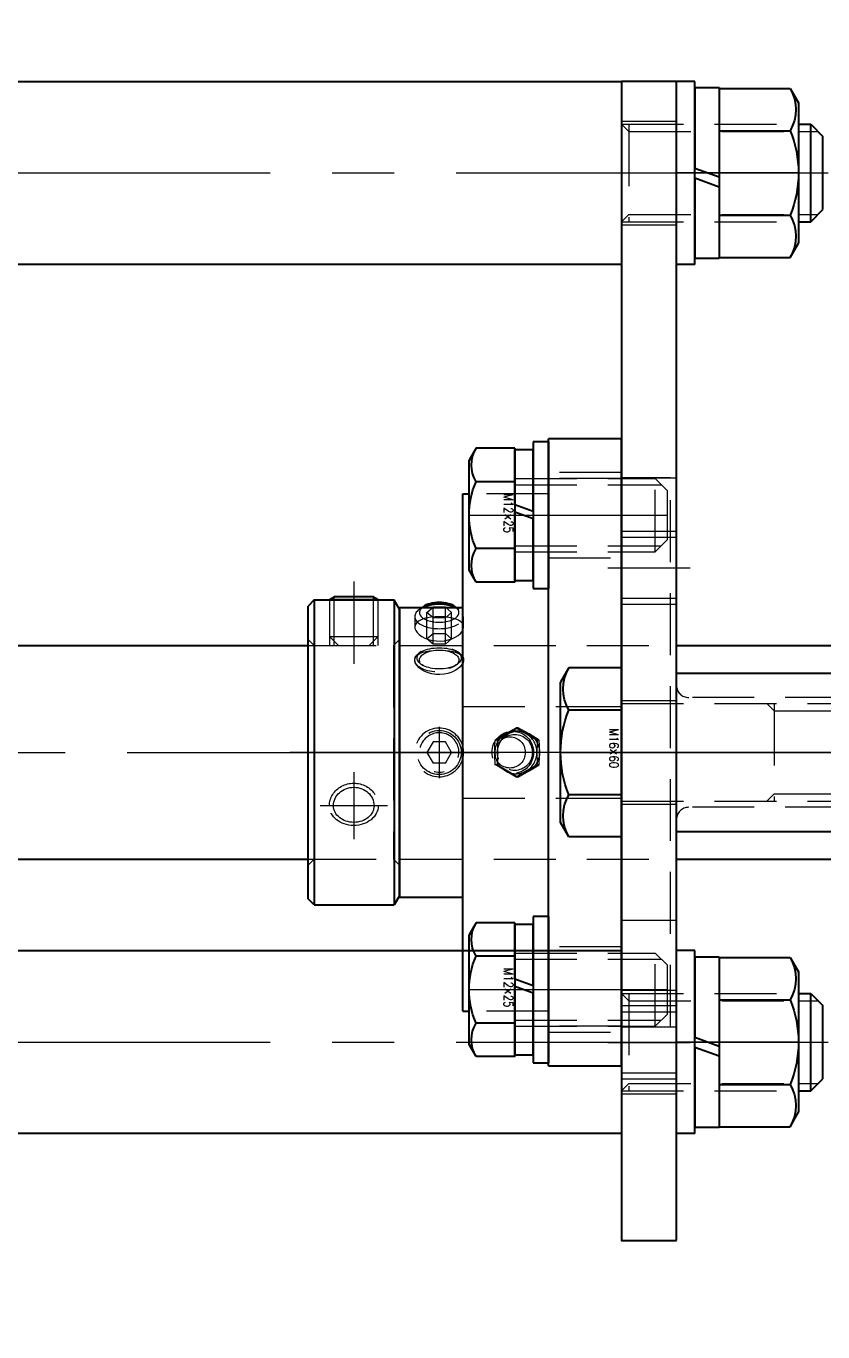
# Model space of a CAD drawing. Header units: millimetres. Extents: x 0 to 49006, y -7876 to 6995.
# Drawn here: x 32079.1 to 32209.7, y 2522.5 to 2736.5 of the extents above; entities that cross this region are included whole.
import ezdxf
from ezdxf import colors
from ezdxf.entities.mleader import LeaderData, LeaderLine
from ezdxf.enums import TextEntityAlignment as Align
from ezdxf.math import Vec2, Vec3

# ---------------------------------------------------------------- set-up
doc = ezdxf.new("R2010")
doc.units = ezdxf.units.MM
doc.header["$LTSCALE"] = 3.2
doc.header["$PDMODE"] = 99
doc.header["$PDSIZE"] = 1
doc.linetypes.add('CENTER2', pattern=[28.575, 19.05, -3.175, 3.175, -3.175])
doc.linetypes.add('HIDDEN2', pattern=[4.7625, 3.175, -1.5875])
for name, color, linetype, lineweight in [('01_外形線', 7, 'Continuous', 25), ('02_細線', 5, 'Continuous', 13), ('03_かくれ線', 6, 'HIDDEN2', 13), ('04_中心線', 1, 'CENTER2', 9), ('05_CENTER', 4, 'CENTER2', 13), ('08_DIM', 3, 'Continuous', 13)]:
    doc.layers.add(name, color=color, linetype=linetype, lineweight=lineweight)
doc.styles.add('KSS_TXT', font='txt.shx', dxfattribs={"bigfont": 'extfont2.shx'})
doc.styles.get("Standard").update_dxf_attribs({"font": 'txt.shx', "bigfont": 'extfont2.shx'})
doc.styles.add('寸法用', font='simplex.shx', dxfattribs={"width": 0.8, "bigfont": '@extfont2.shx'})
doc.dimstyles.new('KSS_DIM', dxfattribs={"dimscale": 12, "dimtxt": 3, "dimasz": 2.5, "dimexe": 1.25, "dimexo": 0.625, "dimtad": 1, "dimdsep": 46, "dimtxsty": 'KSS_TXT', "dimblk": 'OPEN30', "dimcen": 0, "dimazin": 2, "dimtfac": 0.75, "dimtmove": 0, "dimatfit": 3, "dimldrblk": 'OPEN30', "dimfxl": 1.25, "dimtolj": 1, "dimarcsym": 0})

# ---------------------------------------------------------------- blocks, each defined once
blk = doc.blocks.new('_Open30')
at = {"color": 0, "linetype": 'ByBlock', "lineweight": -2}
for p, q in [((-1, 0.2679), (0, 0)), ((0, 0), (-1, -0.2679)), ((0, 0), (-1, 0))]:
    blk.add_line(p, q, dxfattribs=at)
blk = doc.blocks.new('*D1969')
at = {"layer": '08_DIM', "color": 0, "lineweight": -2, "transparency": 16777216}
for p, q in [((31997.22, 2947.45), (32527.08, 2947.45)), ((32512.08, 2647.45), (32512.08, 2917.45)), ((32279.87, 2617.45), (32527.08, 2617.45))]:
    blk.add_line(p, q, dxfattribs=at)
at = {"layer": 'Defpoints', "color": 0, "transparency": 16777216}
for p in [(31989.72, 2947.45), (32512.08, 2947.45), (32272.37, 2617.45)]:
    blk.add_point(p, dxfattribs=at)
at = {"layer": '08_DIM', "color": 0, "lineweight": -2, "transparency": 16777216, "xscale": 30, "yscale": 30, "zscale": 30}
for p, rotation in [((32512.08, 2947.45), 90), ((32512.08, 2617.45), 270)]:
    blk.add_blockref('_Open30', p, dxfattribs=dict(at, rotation=rotation))
at = {"layer": '08_DIM', "color": 0, "transparency": 16777216, "insert": (32486.58, 2782.45), "char_height": 36, "attachment_point": 5, "rotation": 90, "style": 'KSS_TXT'}
blk.add_mtext('\\A1;330', dxfattribs=at)
blk = doc.blocks.new('*D1971')
at = {"layer": '08_DIM', "color": 0, "lineweight": -2, "transparency": 16777216}
for p, q in [((31739.72, 2589.8), (31739.72, 2333.95)), ((32209.72, 2367.53), (32209.72, 2333.95)), ((31769.72, 2348.95), (32179.72, 2348.95))]:
    blk.add_line(p, q, dxfattribs=at)
at = {"layer": 'Defpoints', "color": 0, "transparency": 16777216}
for p in [(31739.72, 2597.3), (32209.72, 2375.03), (32209.72, 2348.95)]:
    blk.add_point(p, dxfattribs=at)
at = {"layer": '08_DIM', "color": 0, "lineweight": -2, "transparency": 16777216, "xscale": 30, "yscale": 30, "zscale": 30, "rotation": 180}
blk.add_blockref('_Open30', (31739.72, 2348.95), dxfattribs=at)
at = {"layer": '08_DIM', "color": 0, "lineweight": -2, "transparency": 16777216, "xscale": 30, "yscale": 30, "zscale": 30}
blk.add_blockref('_Open30', (32209.72, 2348.95), dxfattribs=at)
at = {"layer": '08_DIM', "color": 0, "transparency": 16777216, "insert": (31974.72, 2374.45), "char_height": 36, "attachment_point": 5, "style": 'KSS_TXT'}
blk.add_mtext('\\A1;470', dxfattribs=at)
blk = doc.blocks.new('*D1977')
at = {"layer": '08_DIM', "color": 0, "lineweight": -2, "transparency": 16777216}
for p, q in [((32144.92, 3810.45), (32637.32, 3810.45)), ((32622.32, 2552.45), (32622.32, 3780.45)), ((32217.22, 2522.45), (32637.32, 2522.45))]:
    blk.add_line(p, q, dxfattribs=at)
at = {"layer": 'Defpoints', "color": 0, "transparency": 16777216}
for p in [(32137.42, 3810.45), (32622.32, 3810.45), (32209.72, 2522.45)]:
    blk.add_point(p, dxfattribs=at)
at = {"layer": '08_DIM', "color": 0, "lineweight": -2, "transparency": 16777216, "xscale": 30, "yscale": 30, "zscale": 30}
for p, rotation in [((32622.32, 3810.45), 90), ((32622.32, 2522.45), 270)]:
    blk.add_blockref('_Open30', p, dxfattribs=dict(at, rotation=rotation))
at = {"layer": '08_DIM', "color": 0, "transparency": 16777216, "insert": (32596.82, 3166.45), "char_height": 36, "attachment_point": 5, "rotation": 90, "style": 'KSS_TXT'}
blk.add_mtext('\\A1;1288', dxfattribs=at)
blk = doc.blocks.new('*D1978')
at = {"layer": '08_DIM', "color": 0, "lineweight": -2, "transparency": 16777216}
for p, q in [((32267.22, 2622.95), (32267.22, 2333.95)), ((32209.72, 2362.91), (32209.72, 2333.95)), ((32179.72, 2348.95), (32149.72, 2348.95)), ((32209.72, 2348.95), (32267.22, 2348.95)), ((32297.22, 2348.95), (32444.22, 2348.95))]:
    blk.add_line(p, q, dxfattribs=at)
at = {"layer": 'Defpoints', "color": 0, "transparency": 16777216}
for p in [(32267.22, 2630.45), (32209.72, 2370.41), (32267.22, 2348.95)]:
    blk.add_point(p, dxfattribs=at)
at = {"layer": '08_DIM', "color": 0, "lineweight": -2, "transparency": 16777216, "xscale": 30, "yscale": 30, "zscale": 30}
blk.add_blockref('_Open30', (32209.72, 2348.95), dxfattribs=at)
at = {"layer": '08_DIM', "color": 0, "lineweight": -2, "transparency": 16777216, "xscale": 30, "yscale": 30, "zscale": 30, "rotation": 180}
blk.add_blockref('_Open30', (32267.22, 2348.95), dxfattribs=at)
at = {"layer": '08_DIM', "color": 0, "transparency": 16777216, "insert": (32385.72, 2374.45), "char_height": 36, "attachment_point": 5, "style": 'KSS_TXT'}
blk.add_mtext('\\A1;(60)', dxfattribs=at)
blk = doc.blocks.new('*D1966')
at = {"layer": '08_DIM', "color": 0, "lineweight": -2, "transparency": 16777216}
for p, q in [((32100.36, 4981.45), (32755.46, 4981.45)), ((32740.46, 502.45), (32740.46, 4951.45)), ((32747.96, 472.45), (32725.46, 472.45))]:
    blk.add_line(p, q, dxfattribs=at)
at = {"layer": 'Defpoints', "color": 0, "transparency": 16777216}
for p in [(32092.86, 4981.45), (32740.46, 4981.45), (32755.46, 472.45)]:
    blk.add_point(p, dxfattribs=at)
at = {"layer": '08_DIM', "color": 0, "lineweight": -2, "transparency": 16777216, "xscale": 30, "yscale": 30, "zscale": 30}
for p, rotation in [((32740.46, 4981.45), 90), ((32740.46, 472.45), 270)]:
    blk.add_blockref('_Open30', p, dxfattribs=dict(at, rotation=rotation))
at = {"layer": '08_DIM', "color": 0, "transparency": 16777216, "insert": (32714.96, 2726.95), "char_height": 36, "attachment_point": 5, "rotation": 90, "style": 'KSS_TXT'}
blk.add_mtext('\\A1;4509', dxfattribs=at)
blk = doc.blocks.new('*D2017')
at = {"layer": '08_DIM', "color": 0, "lineweight": -2, "transparency": 16777216}
for p, q in [((31957.22, 5066.45), (32874.79, 5066.45)), ((32859.79, 502.45), (32859.79, 5036.45)), ((32867.29, 472.45), (32844.79, 472.45))]:
    blk.add_line(p, q, dxfattribs=at)
at = {"layer": 'Defpoints', "color": 0, "transparency": 16777216}
for p in [(31949.72, 5066.45), (32859.79, 5066.45), (32874.79, 472.45)]:
    blk.add_point(p, dxfattribs=at)
at = {"layer": '08_DIM', "color": 0, "lineweight": -2, "transparency": 16777216, "xscale": 30, "yscale": 30, "zscale": 30}
for p, rotation in [((32859.79, 5066.45), 90), ((32859.79, 472.45), 270)]:
    blk.add_blockref('_Open30', p, dxfattribs=dict(at, rotation=rotation))
at = {"layer": '08_DIM', "color": 0, "transparency": 16777216, "insert": (32834.29, 2769.45), "char_height": 36, "attachment_point": 5, "rotation": 90, "style": 'KSS_TXT'}
blk.add_mtext('\\A1;4594', dxfattribs=at)
blk = doc.blocks.new('AM_BALLOON1')
at = {"transparency": 16777216}
blk.add_circle((0, 0), 5, dxfattribs=at)
blk.add_attdef('B_NUMBER', text='', height=3, dxfattribs=at).set_placement((0, 0), align=Align.MIDDLE_CENTER)
blk = doc.blocks.new('_OPEN')
at = {"color": 0, "linetype": 'ByBlock'}
for p, q in [((-1, 0.167), (0, 0)), ((0, 0), (-1, -0.167)), ((0, 0), (-1, 0))]:
    blk.add_line(p, q, dxfattribs=at)

msp = doc.modelspace()

# ---------------------------------------------------------------- linework, layer by layer
for p, q in [((32063.122, 2634.953), (32125.322, 2634.953)), ((32185.722, 2634.953), (32214.722, 2634.953)), ((32063.122, 2599.953), (32125.322, 2599.953)), ((32185.722, 2599.953), (32214.722, 2599.953))]:
    msp.add_line(p, q)
for points in [[(32026.722, 2727.453), (32176.722, 2727.453), (32176.722, 2697.453), (32026.722, 2697.453)], [(32185.722, 2537.453), (32185.722, 2727.453), (32176.722, 2727.453), (32176.722, 2537.453)], [(32215.722, 2604.453), (32185.722, 2604.453), (32185.722, 2630.453), (32215.722, 2630.453)]]:
    msp.add_lwpolyline(points, close=True)
for points in [[(32205.722, 2720.453), (32207.722, 2720.453)], [(32207.722, 2720.453), (32209.722, 2718.453)], [(32207.722, 2704.453), (32207.722, 2720.453)], [(32209.722, 2706.453), (32209.722, 2718.453)], [(32207.722, 2704.453), (32209.722, 2706.453)], [(32205.722, 2704.453), (32207.722, 2704.453)]]:
    msp.add_lwpolyline(points)
at = {"transparency": 33554534}
msp.add_lwpolyline([(32026.722, 2584.953), (32176.722, 2584.953), (32176.722, 2554.953), (32026.722, 2554.953)], close=True, dxfattribs=at)
for points in [[(32205.722, 2577.953), (32207.722, 2577.953)], [(32207.722, 2577.953), (32209.722, 2575.953)], [(32207.722, 2561.953), (32207.722, 2577.953)], [(32209.722, 2563.953), (32209.722, 2575.953)], [(32207.722, 2561.953), (32209.722, 2563.953)], [(32205.722, 2561.953), (32207.722, 2561.953)]]:
    msp.add_lwpolyline(points, dxfattribs=at)
at = {"layer": '01_外形線'}
for points in [[(32185.722, 2697.453), (32185.722, 2727.453)], [(32188.722, 2727.453), (32185.722, 2727.453)], [(32188.722, 2697.453), (32188.722, 2727.453)], [(32188.722, 2726.453), (32188.722, 2713.253)], [(32188.722, 2726.453), (32192.722, 2726.453)], [(32192.722, 2726.453), (32192.722, 2711.797)], [(32192.722, 2726.309), (32192.722, 2698.596)], [(32192.722, 2726.309), (32204.362, 2726.309)], [(32204.362, 2726.309), (32205.722, 2723.953)], [(32205.722, 2723.953), (32205.722, 2700.953)], [(32192.722, 2719.381), (32204.362, 2719.381)], [(32188.722, 2713.253), (32192.722, 2711.797)], [(32188.722, 2711.653), (32188.722, 2698.453)], [(32188.722, 2711.653), (32192.722, 2710.197)], [(32192.722, 2710.197), (32192.722, 2698.453)], [(32192.722, 2705.524), (32204.362, 2705.524)], [(32204.362, 2698.596), (32205.722, 2700.953)], [(32188.722, 2697.453), (32185.722, 2697.453)], [(32192.722, 2698.453), (32188.722, 2698.453)], [(32192.722, 2698.596), (32204.362, 2698.596)], [(32164.722, 2668.343), (32162.222, 2668.343)], [(32162.222, 2668.343), (32162.222, 2644.343)], [(32164.722, 2617.453), (32164.722, 2668.843)], [(32176.722, 2668.843), (32164.722, 2668.843)], [(32164.722, 2668.343), (32164.722, 2644.343)], [(32176.722, 2566.062), (32176.722, 2668.843)], [(32152.859, 2667.313), (32151.722, 2665.343)], [(32151.722, 2647.343), (32151.722, 2665.343)], [(32159.222, 2667.313), (32152.859, 2667.313)], [(32159.222, 2667.313), (32159.222, 2645.374)], [(32159.222, 2658.035), (32159.222, 2667.093)], [(32159.222, 2667.093), (32162.222, 2667.093)], [(32162.222, 2656.943), (32162.222, 2667.093)], [(32159.222, 2661.828), (32152.859, 2661.828)], [(32150.722, 2575.053), (32150.722, 2659.853)], [(32150.722, 2659.853), (32151.722, 2659.853)], [(32162.222, 2656.943), (32159.222, 2658.035)], [(32159.222, 2645.593), (32159.222, 2656.835)], [(32162.222, 2655.743), (32159.222, 2656.835)], [(32162.222, 2645.593), (32162.222, 2655.743)], [(32159.222, 2650.859), (32152.859, 2650.859)], [(32152.859, 2645.374), (32151.722, 2647.343)], [(32159.222, 2645.374), (32152.859, 2645.374)], [(32162.222, 2645.593), (32159.222, 2645.593)], [(32162.222, 2644.343), (32164.722, 2644.343)], [(32126.322, 2642.453), (32125.322, 2641.453)], [(32126.322, 2642.453), (32139.456, 2642.453)], [(32126.322, 2642.453), (32126.322, 2592.453)], [(32128.822, 2642.51), (32129.589, 2642.953)], [(32128.822, 2642.51), (32136.822, 2642.51)], [(32128.822, 2642.453), (32128.822, 2642.51)], [(32136.055, 2642.953), (32129.589, 2642.953)], [(32136.055, 2642.953), (32136.822, 2642.51)], [(32136.822, 2642.453), (32136.822, 2642.51)], [(32140.322, 2640.953), (32139.456, 2642.453)], [(32139.456, 2642.453), (32139.456, 2592.453)], [(32125.322, 2593.453), (32125.322, 2641.453)], [(32140.322, 2593.728), (32140.322, 2641.178)], [(32150.722, 2641.178), (32140.322, 2641.178)], [(32140.322, 2640.953), (32140.322, 2593.953)], [(32143.959, 2641.178), (32143.556, 2640.893)], [(32144.183, 2641.335), (32143.959, 2641.178)], [(32149.685, 2641.178), (32149.462, 2641.335)], [(32150.088, 2640.893), (32149.685, 2641.178)], [(32168.083, 2631.309), (32166.722, 2628.953)], [(32176.722, 2631.309), (32168.083, 2631.309)], [(32176.722, 2631.309), (32176.722, 2603.596)], [(32166.722, 2605.953), (32166.722, 2628.953)], [(32176.722, 2624.381), (32168.083, 2624.381)], [(32164.722, 2566.062), (32164.722, 2617.453)], [(32176.722, 2610.524), (32168.083, 2610.524)], [(32168.083, 2603.596), (32166.722, 2605.953)], [(32176.722, 2603.596), (32168.083, 2603.596)], [(32126.322, 2592.453), (32125.322, 2593.453)], [(32126.322, 2592.453), (32139.456, 2592.453)], [(32140.322, 2593.953), (32139.456, 2592.453)], [(32140.322, 2593.728), (32150.722, 2593.728)], [(32164.722, 2590.562), (32162.222, 2590.562)], [(32162.222, 2590.562), (32162.222, 2566.562)], [(32164.722, 2590.562), (32164.722, 2566.562)], [(32152.859, 2589.531), (32151.722, 2587.562)], [(32159.222, 2589.531), (32152.859, 2589.531)], [(32159.222, 2589.531), (32159.222, 2567.592)], [(32159.222, 2580.254), (32159.222, 2589.312)], [(32159.222, 2589.312), (32162.222, 2589.312)], [(32162.222, 2579.162), (32162.222, 2589.312)], [(32151.722, 2569.562), (32151.722, 2587.562)], [(32159.222, 2584.046), (32152.859, 2584.046)], [(32162.222, 2579.162), (32159.222, 2580.254)], [(32159.222, 2567.812), (32159.222, 2579.054)], [(32162.222, 2577.962), (32159.222, 2579.054)], [(32162.222, 2567.812), (32162.222, 2577.962)], [(32150.722, 2575.053), (32151.722, 2575.053)], [(32159.222, 2573.077), (32152.859, 2573.077)], [(32152.859, 2567.592), (32151.722, 2569.562)], [(32159.222, 2567.592), (32152.859, 2567.592)], [(32162.222, 2567.812), (32159.222, 2567.812)], [(32162.222, 2566.562), (32164.722, 2566.562)], [(32164.722, 2566.062), (32176.722, 2566.062)]]:
    msp.add_lwpolyline(points, dxfattribs=at)
for points in [[(32204.362, 2726.309, -0.2679491), (32204.362, 2719.381)], [(32204.362, 2719.381, -0.1963667), (32204.362, 2705.524)], [(32204.362, 2705.524, -0.2679491), (32204.362, 2698.596)], [(32152.859, 2661.828, -0.2679491), (32152.859, 2667.313)], [(32152.859, 2650.859, -0.2073316), (32152.859, 2661.828)], [(32152.859, 2645.374, -0.2679491), (32152.859, 2650.859)], [(32168.083, 2624.381, -0.2679491), (32168.083, 2631.309)], [(32168.083, 2610.524, -0.1963667), (32168.083, 2624.381)], [(32168.083, 2603.596, -0.2679491), (32168.083, 2610.524)], [(32152.859, 2584.046, -0.2679491), (32152.859, 2589.531)], [(32152.859, 2573.077, -0.2073316), (32152.859, 2584.046)], [(32152.859, 2567.592, -0.2679491), (32152.859, 2573.077)]]:
    msp.add_lwpolyline(points, format="xyb", dxfattribs=at)
at = {"layer": '01_外形線', "transparency": 33554534}
for points in [[(32185.722, 2554.953), (32185.722, 2584.953)], [(32188.722, 2584.953), (32185.722, 2584.953)], [(32188.722, 2554.953), (32188.722, 2584.953)], [(32188.722, 2583.953), (32188.722, 2570.753)], [(32188.722, 2583.953), (32192.722, 2583.953)], [(32192.722, 2583.953), (32192.722, 2569.297)], [(32192.722, 2583.809), (32192.722, 2556.096)], [(32192.722, 2583.809), (32204.362, 2583.809)], [(32204.362, 2583.809), (32205.722, 2581.453)], [(32205.722, 2581.453), (32205.722, 2558.453)], [(32192.722, 2576.881), (32204.362, 2576.881)], [(32188.722, 2570.753), (32192.722, 2569.297)], [(32188.722, 2569.153), (32188.722, 2555.953)], [(32188.722, 2569.153), (32192.722, 2567.697)], [(32192.722, 2567.697), (32192.722, 2555.953)], [(32192.722, 2563.024), (32204.362, 2563.024)], [(32204.362, 2556.096), (32205.722, 2558.453)], [(32192.722, 2556.096), (32204.362, 2556.096)], [(32188.722, 2554.953), (32185.722, 2554.953)], [(32192.722, 2555.953), (32188.722, 2555.953)]]:
    msp.add_lwpolyline(points, dxfattribs=at)
for points in [[(32204.362, 2583.809, -0.2679491), (32204.362, 2576.881)], [(32204.362, 2576.881, -0.1963667), (32204.362, 2563.024)], [(32204.362, 2563.024, -0.2679491), (32204.362, 2556.096)]]:
    msp.add_lwpolyline(points, format="xyb", dxfattribs=at)
at = {"layer": '01_外形線'}
for centre, major_axis, start_param, end_param in [((32146.822, 2639.738), (-4, 0), 3.945084, 5.479694), ((32146.822, 2640.402), (-3.233, 0), 3.7570724, 5.6677056)]:
    msp.add_ellipse(centre, major_axis=major_axis, ratio=0.5, start_param=start_param, end_param=end_param, dxfattribs=at)
at = {"layer": '02_細線'}
for points in [[(32205.722, 2719.253), (32208.922, 2719.253)], [(32205.722, 2705.653), (32208.922, 2705.653)], [(32129.589, 2642.453), (32129.589, 2642.953)], [(32136.055, 2642.453), (32136.055, 2642.953)]]:
    msp.add_lwpolyline(points, dxfattribs=at)
at = {"layer": '02_細線', "transparency": 33554534}
for points in [[(32205.722, 2576.753), (32208.922, 2576.753)], [(32205.722, 2563.153), (32208.922, 2563.153)]]:
    msp.add_lwpolyline(points, dxfattribs=at)
at = {"layer": '03_かくれ線'}
for p, q in [((32176.722, 2720.953), (32185.722, 2720.953)), ((32176.722, 2703.953), (32185.722, 2703.953)), ((32176.722, 2662.453), (32185.722, 2662.453)), ((32185.722, 2653.675), (32176.722, 2653.675)), ((32185.722, 2652.675), (32176.722, 2652.675)), ((32185.722, 2642.675), (32176.722, 2642.675)), ((32185.722, 2641.675), (32176.722, 2641.675)), ((32125.322, 2634.953), (32185.722, 2634.953)), ((32176.722, 2625.953), (32185.722, 2625.953)), ((32213.722, 2626.453), (32187.722, 2626.453)), ((32176.722, 2608.953), (32185.722, 2608.953)), ((32213.722, 2608.453), (32187.722, 2608.453)), ((32125.322, 2599.953), (32185.722, 2599.953)), ((32176.722, 2589.953), (32185.722, 2589.953)), ((32176.722, 2578.453), (32185.722, 2578.453)), ((32185.722, 2575.893), (32176.722, 2575.893)), ((32185.722, 2574.893), (32176.722, 2574.893)), ((32176.722, 2572.453), (32185.722, 2572.453)), ((32185.722, 2564.893), (32176.722, 2564.893)), ((32185.722, 2563.893), (32176.722, 2563.893)), ((32176.722, 2561.453), (32185.722, 2561.453))]:
    msp.add_line(p, q, dxfattribs=at)
for points in [[(32177.922, 2719.253), (32176.722, 2720.453)], [(32176.722, 2720.453), (32205.722, 2720.453)], [(32177.922, 2720.453), (32177.922, 2704.453)], [(32177.922, 2719.253), (32205.722, 2719.253)], [(32177.922, 2705.653), (32176.722, 2704.453)], [(32176.722, 2704.453), (32205.722, 2704.453)], [(32177.922, 2705.653), (32205.722, 2705.653)], [(32176.722, 2663.343), (32164.722, 2663.343)], [(32159.222, 2662.343), (32182.222, 2662.343)], [(32159.222, 2661.343), (32183.222, 2661.343)], [(32176.722, 2662.346), (32164.722, 2662.346)], [(32184.722, 2662.453), (32176.722, 2662.453)], [(32182.222, 2662.343), (32184.222, 2660.343)], [(32182.222, 2650.343), (32182.222, 2662.343)], [(32184.722, 2572.453), (32184.722, 2662.453)], [(32164.722, 2659.853), (32151.722, 2659.853)], [(32184.222, 2652.343), (32184.222, 2660.343)], [(32182.222, 2650.343), (32184.222, 2652.343)], [(32159.222, 2651.343), (32183.222, 2651.343)], [(32159.222, 2650.343), (32182.222, 2650.343)], [(32164.722, 2649.343), (32176.722, 2649.343)], [(32128.822, 2642.453), (32128.822, 2634.953)], [(32129.589, 2634.953), (32129.589, 2642.453)], [(32136.055, 2634.953), (32136.055, 2642.453)], [(32136.822, 2634.953), (32136.822, 2642.453)], [(32142.822, 2639.738), (32142.822, 2637.997)], [(32146.822, 2639.705), (32146.156, 2639.685), (32145.509, 2639.626), (32144.9, 2639.527), (32144.344, 2639.388), (32143.854, 2639.208), (32143.446, 2638.988), (32143.133, 2638.728), (32142.925, 2638.435), (32142.83, 2638.116), (32142.822, 2637.999)], [(32144.802, 2640.402), (32145.812, 2641.277)], [(32144.802, 2636.072), (32144.802, 2640.402)], [(32145.812, 2639.527), (32144.802, 2640.402)], [(32147.833, 2641.277), (32145.812, 2641.277)], [(32145.812, 2635.197), (32145.812, 2641.277)], [(32147.833, 2639.527), (32145.812, 2639.527)], [(32150.822, 2637.999), (32150.774, 2638.301), (32150.617, 2638.603), (32150.354, 2638.873), (32149.995, 2639.108), (32149.543, 2639.307), (32149.014, 2639.467), (32148.418, 2639.586), (32147.777, 2639.664), (32147.303, 2639.695), (32146.822, 2639.705)], [(32147.833, 2641.277), (32148.843, 2640.402)], [(32147.833, 2635.197), (32147.833, 2641.277)], [(32148.843, 2640.402), (32147.833, 2639.527)], [(32148.843, 2636.072), (32148.843, 2640.402)], [(32150.822, 2637.998), (32150.822, 2639.738)], [(32142.822, 2637.999), (32142.846, 2637.778), (32142.974, 2637.433), (32143.206, 2637.09), (32143.541, 2636.76), (32143.966, 2636.455), (32144.477, 2636.187), (32145.055, 2635.969), (32145.684, 2635.812), (32146.347, 2635.723), (32147.016, 2635.708), (32147.679, 2635.765), (32148.313, 2635.89), (32148.906, 2636.078), (32149.446, 2636.322), (32149.912, 2636.611), (32150.296, 2636.936), (32150.581, 2637.28), (32150.757, 2637.63), (32150.822, 2637.976), (32150.822, 2637.999)], [(32126.322, 2634.953), (32125.322, 2635.953)], [(32128.822, 2636.453), (32136.822, 2636.453)], [(32130.322, 2634.953), (32128.822, 2636.453)], [(32135.322, 2634.953), (32136.822, 2636.453)], [(32139.322, 2634.953), (32140.322, 2635.953)], [(32144.802, 2636.072), (32145.812, 2636.947)], [(32145.812, 2635.197), (32144.802, 2636.072)], [(32145.812, 2636.947), (32147.833, 2636.947)], [(32147.833, 2636.947), (32148.843, 2636.072)], [(32148.843, 2636.072), (32147.833, 2635.197)], [(32126.322, 2634.953), (32126.322, 2599.953)], [(32126.322, 2634.953), (32139.322, 2634.953)], [(32139.322, 2634.953), (32139.322, 2599.953)], [(32140.322, 2634.953), (32150.722, 2634.953)], [(32142.822, 2632.608), (32142.878, 2632.928), (32143.041, 2633.218), (32143.308, 2633.472), (32143.67, 2633.688), (32144.125, 2633.867), (32144.656, 2634.007), (32145.256, 2634.109), (32145.903, 2634.175), (32146.566, 2634.204), (32147.237, 2634.2), (32147.882, 2634.164), (32148.498, 2634.094), (32149.072, 2633.988), (32149.585, 2633.846), (32150.031, 2633.66), (32150.387, 2633.433), (32150.642, 2633.166), (32150.736, 2633.003)], [(32143.869, 2633.984), (32143.556, 2633.763)], [(32147.833, 2635.197), (32145.812, 2635.197)], [(32150.088, 2633.763), (32149.775, 2633.984)], [(32150.727, 2632.155), (32150.556, 2631.84), (32150.272, 2631.494), (32149.889, 2631.16), (32149.423, 2630.858), (32148.873, 2630.596), (32148.263, 2630.394), (32147.614, 2630.263), (32146.941, 2630.208), (32146.281, 2630.233), (32145.636, 2630.332), (32145.028, 2630.501), (32144.469, 2630.73), (32143.963, 2631.015), (32143.537, 2631.338), (32143.198, 2631.691), (32142.964, 2632.054), (32142.858, 2632.335), (32142.822, 2632.608)], [(32143.869, 2631.896), (32144.183, 2631.675)], [(32149.462, 2631.675), (32149.775, 2631.896)], [(32150.822, 2632.608), (32150.802, 2632.402), (32150.741, 2632.19), (32150.727, 2632.155)], [(32150.736, 2633.003), (32150.788, 2632.862), (32150.822, 2632.608)], [(32150.722, 2624.953), (32166.722, 2624.953)], [(32166.722, 2624.953), (32176.722, 2624.953)], [(32176.722, 2625.453), (32244.722, 2625.453)], [(32201.722, 2624.253), (32200.522, 2625.453)], [(32201.722, 2625.453), (32201.722, 2609.453)], [(32201.722, 2624.253), (32244.722, 2624.253)], [(32156.255, 2619.628), (32157.675, 2620.484)], [(32158.099, 2620.484), (32156.321, 2619.473)], [(32157.675, 2620.484), (32158.33, 2620.863)], [(32159.768, 2621.494), (32158.099, 2620.484)], [(32158.33, 2620.863), (32159.453, 2621.494)], [(32159.453, 2621.494), (32161.122, 2620.484)], [(32159.768, 2621.494), (32159.453, 2621.494)], [(32161.546, 2620.484), (32159.768, 2621.494)], [(32161.122, 2620.484), (32162.9, 2619.473)], [(32163.215, 2619.473), (32161.546, 2620.484)], [(32145.812, 2619.203), (32144.802, 2617.453)], [(32147.833, 2619.203), (32145.812, 2619.203)], [(32148.843, 2617.453), (32147.833, 2619.203)], [(32155.956, 2617.981), (32155.957, 2618.068), (32155.968, 2618.536), (32155.996, 2619.266)], [(32155.996, 2619.266), (32156.006, 2619.473)], [(32156.006, 2619.473), (32156.255, 2619.628)], [(32156.321, 2619.473), (32156.006, 2619.473)], [(32156.321, 2619.473), (32156.343, 2618.982), (32156.361, 2618.483), (32156.372, 2617.97), (32156.375, 2617.453)], [(32162.9, 2619.473), (32162.877, 2618.982), (32162.86, 2618.483), (32162.849, 2617.97), (32162.845, 2617.453)], [(32163.215, 2619.473), (32162.9, 2619.473)], [(32163.269, 2617.453), (32163.269, 2617.596), (32163.264, 2618.068), (32163.253, 2618.536), (32163.215, 2619.473)], [(32144.802, 2617.453), (32145.812, 2615.703)], [(32147.833, 2615.703), (32148.843, 2617.453)], [(32155.952, 2617.453), (32155.956, 2617.981)], [(32155.996, 2615.642), (32155.984, 2615.923), (32155.967, 2616.422), (32155.956, 2616.935), (32155.952, 2617.453)], [(32156.375, 2617.453), (32156.375, 2617.309), (32156.37, 2616.837), (32156.359, 2616.369), (32156.321, 2615.432)], [(32162.845, 2617.453), (32162.846, 2617.309), (32162.851, 2616.837), (32162.862, 2616.369), (32162.9, 2615.432)], [(32163.215, 2615.432), (32163.237, 2615.923), (32163.254, 2616.422), (32163.265, 2616.935), (32163.269, 2617.453)], [(32147.833, 2615.703), (32145.812, 2615.703)], [(32156.006, 2615.432), (32155.996, 2615.642)], [(32156.321, 2615.432), (32156.006, 2615.432)], [(32156.25, 2615.28), (32156.006, 2615.432)], [(32157.675, 2614.421), (32156.25, 2615.28)], [(32156.321, 2615.432), (32158.099, 2614.421)], [(32158.332, 2614.041), (32157.675, 2614.421)], [(32158.099, 2614.421), (32159.768, 2613.411)], [(32159.453, 2613.411), (32158.332, 2614.041)], [(32161.122, 2614.421), (32159.453, 2613.411)], [(32159.768, 2613.411), (32161.546, 2614.421)], [(32162.9, 2615.432), (32161.122, 2614.421)], [(32161.546, 2614.421), (32163.215, 2615.432)], [(32163.215, 2615.432), (32162.9, 2615.432)], [(32159.768, 2613.411), (32159.453, 2613.411)], [(32150.722, 2609.953), (32166.722, 2609.953)], [(32166.722, 2609.953), (32176.722, 2609.953)], [(32201.722, 2610.653), (32200.522, 2609.453)], [(32201.722, 2610.653), (32244.722, 2610.653)], [(32176.722, 2609.453), (32244.722, 2609.453)], [(32126.322, 2599.953), (32125.322, 2598.953)], [(32126.322, 2599.953), (32139.322, 2599.953)], [(32139.322, 2599.953), (32140.322, 2598.953)], [(32140.322, 2599.953), (32150.722, 2599.953)], [(32159.222, 2584.562), (32182.222, 2584.562)], [(32176.722, 2585.562), (32164.722, 2585.562)], [(32182.222, 2584.562), (32184.222, 2582.562)], [(32182.222, 2572.562), (32182.222, 2584.562)], [(32159.222, 2583.562), (32183.222, 2583.562)], [(32184.222, 2574.562), (32184.222, 2582.562)], [(32164.722, 2575.053), (32151.722, 2575.053)], [(32159.222, 2573.562), (32183.222, 2573.562)], [(32182.222, 2572.562), (32184.222, 2574.562)], [(32159.222, 2572.562), (32182.222, 2572.562)], [(32176.722, 2572.559), (32164.722, 2572.559)], [(32164.722, 2571.562), (32176.722, 2571.562)], [(32176.722, 2572.453), (32184.722, 2572.453)]]:
    msp.add_lwpolyline(points, dxfattribs=at)
for points in [[(32150.722, 2618.341, 8.8881944), (32150.722, 2616.564)], [(32149.945, 2616.616, 3.7320508), (32147.659, 2614.33)], [(32150.722, 2616.564, 0.1125088), (32150.722, 2618.341)]]:
    msp.add_lwpolyline(points, format="xyb", dxfattribs=at)
at = {"layer": '03_かくれ線', "transparency": 33554534}
for points in [[(32177.922, 2576.753), (32176.722, 2577.953)], [(32176.722, 2577.953), (32205.722, 2577.953)], [(32177.922, 2577.953), (32177.922, 2561.953)], [(32177.922, 2576.753), (32205.722, 2576.753)], [(32177.922, 2563.153), (32176.722, 2561.953)], [(32177.922, 2563.153), (32205.722, 2563.153)], [(32176.722, 2561.953), (32205.722, 2561.953)]]:
    msp.add_lwpolyline(points, dxfattribs=at)
at = {"layer": '03_かくれ線'}
msp.add_circle((32146.822, 2617.453), 3.616, dxfattribs=at)
for centre, start, end in [((32187.722, 2628.453), 180, 270), ((32187.722, 2606.453), 90, 180)]:
    msp.add_arc(centre, 2, start, end, dxfattribs=at)
for centre, major_axis, ratio, start_param, end_param in [((32146.822, 2639.738), (-4, 0), 0.5, 5.479694, 10.2282693), ((32146.822, 2640.402), (-3.233, 0), 0.5, 5.6677056, 10.0402577), ((32159.399, 2617.453), (0, -3.5), 0.9848078, 3.6651914, 4.712389), ((32159.399, 2617.453), (0, -3.5), 0.9848078, 3.2929318, 3.6651914), ((32159.399, 2617.453), (0, -3.5), 0.9848078, 2.6179939, 3.2929318), ((32159.399, 2617.453), (0, -3.5), 0.9848078, 1.5707963, 2.6179939), ((32159.399, 2617.453), (0, -3.5), 0.9848078, 4.712389, 5.7595865), ((32159.399, 2617.453), (0, -3.5), 0.9848078, 0.5235988, 1.5707963), ((32159.399, 2617.453), (0, -3.5), 0.9848078, 5.7595865, 6.1318461), ((32159.399, 2617.453), (0, -3.5), 0.9848078, 6.1318461, 6.8067841)]:
    msp.add_ellipse(centre, major_axis=major_axis, ratio=ratio, start_param=start_param, end_param=end_param, dxfattribs=at)
for centre, major_axis, ratio in [((32146.822, 2632.608), (-4, 0), 0.5), ((32146.822, 2632.94), (3.616, 0), 0.5), ((32146.822, 2632.608), (-3.233, 0), 0.5), ((32158.885, 2617.453), (0, 3.46), 0.9848078), ((32159.188, 2617.453), (0, 2.96), 0.9848078), ((32159.822, 2617.453), (0, 3.5), 0.9848078), ((32158.416, 2617.453), (0, 2.56), 0.9848078)]:
    msp.add_ellipse(centre, major_axis=major_axis, ratio=ratio, dxfattribs=at)
at = {"layer": '03_かくれ線', "extrusion": (0, 0, -1)}
for major_axis, ratio, start_param, end_param in [((-4, 0), 0.9239348, 0, 3.1415927), ((3.323, 0), 0.91394, 3.1415927, 6.2831853), ((-4, 0), 0.808116, 3.1415927, 6.2831853), ((-3.323, 0), 0.8181108, 3.1415927, 6.2831853)]:
    msp.add_ellipse((32132.822, 2608.703), major_axis=major_axis, ratio=ratio, start_param=start_param, end_param=end_param, dxfattribs=at)
at = {"layer": '04_中心線'}
for p, q in [((31966.722, 2712.453), (32214.722, 2712.453)), ((32174.472, 2712.453), (32187.972, 2712.453)), ((32187.972, 2647.675), (32174.472, 2647.675)), ((31089.839, 2617.453), (32302.722, 2617.453)), ((32174.472, 2617.453), (32187.972, 2617.453)), ((32220.722, 2617.453), (32180.722, 2617.453)), ((32174.472, 2569.953), (32187.972, 2569.953)), ((32187.972, 2569.864), (32174.472, 2569.864))]:
    msp.add_line(p, q, dxfattribs=at)
at = {"layer": '04_中心線', "transparency": 33554534}
msp.add_line((31966.722, 2569.953), (32214.722, 2569.953), dxfattribs=at)
at = {"layer": '04_中心線'}
for points in [[(32188.722, 2712.453), (32185.722, 2712.453)], [(32192.722, 2712.453), (32188.722, 2712.453)], [(32205.722, 2712.453), (32192.722, 2712.453)], [(32151.722, 2656.343), (32184.222, 2656.343)], [(32162.222, 2656.343), (32164.722, 2656.343)], [(32164.122, 2656.343), (32177.322, 2656.343)], [(32132.822, 2645.453), (32132.822, 2631.953)], [(32146.822, 2621.653), (32146.822, 2613.253)], [(32143.322, 2617.453), (32122.322, 2617.453)], [(32186.942, 2617.453), (32138.102, 2617.453)], [(32166.722, 2617.453), (32246.722, 2617.453)], [(32132.822, 2614.203), (32132.822, 2603.203)], [(32138.322, 2608.703), (32127.322, 2608.703)], [(32151.722, 2578.562), (32184.222, 2578.562)], [(32162.222, 2578.562), (32164.722, 2578.562)], [(32164.122, 2578.562), (32177.322, 2578.562)]]:
    msp.add_lwpolyline(points, dxfattribs=at)
at = {"layer": '04_中心線', "transparency": 33554534}
for points in [[(32188.722, 2569.953), (32185.722, 2569.953)], [(32192.722, 2569.953), (32188.722, 2569.953)], [(32205.722, 2569.953), (32192.722, 2569.953)]]:
    msp.add_lwpolyline(points, dxfattribs=at)
at = {"layer": '05_CENTER'}
msp.add_line((32176.722, 2617.453), (32185.722, 2617.453), dxfattribs=at)

# ---------------------------------------------------------------- texts
at = {"layer": '03_かくれ線', "style": '寸法用', "width": 0.8}
for s, p in [('M12×25', (32157.422, 2659.909)), ('M16×60', (32174.722, 2621.366)), ('M12×25', (32157.422, 2582.127))]:
    msp.add_text(s, height=1.5, rotation=270, dxfattribs=at).set_placement(p)

# ---------------------------------------------------------------- dimensions: what is measured, and where the dimension line sits
at = {"layer": '08_DIM', "color": 1}
for base, p1, p2, picture, middle in [((32859.793, 5066.453), (32874.793, 472.453), (31949.722, 5066.453), '*D2017', (32834.293, 2769.453)), ((32740.461, 4981.453), (32755.461, 472.453), (32092.862, 4981.453), '*D1966', (32714.961, 2726.953)), ((32622.316, 3810.453), (32209.722, 2522.453), (32137.422, 3810.453), '*D1977', (32596.816, 3166.453)), ((32512.079, 2947.453), (32272.369, 2617.453), (31989.722, 2947.453), '*D1969', (32486.579, 2782.453))]:
    dim = msp.add_linear_dim(base=base, p1=p1, p2=p2, angle=90, dimstyle='KSS_DIM', override={"dimscale": 12}, dxfattribs=at)
    dim.commit()
    dim.dimension.update_dxf_attribs({"geometry": picture, "text_midpoint": middle})
dim = msp.add_linear_dim(base=(32267.222, 2348.951), p1=(32209.722, 2370.406), p2=(32267.222, 2630.453), text='(60)', dimstyle='KSS_DIM', override={"dimscale": 12}, dxfattribs=at)
dim.commit()
dim.dimension.update_dxf_attribs({"geometry": '*D1978', "text_midpoint": (32385.722, 2374.451)})
dim = msp.add_linear_dim(base=(32209.722, 2348.951), p1=(31739.722, 2597.3), p2=(32209.722, 2375.034), dimstyle='KSS_DIM', override={"dimscale": 12}, dxfattribs=at)
dim.commit()
dim.dimension.update_dxf_attribs({"geometry": '*D1971', "text_midpoint": (31974.722, 2374.451)})

# ---------------------------------------------------------------- leaders
at = {"layer": '08_DIM'}
ml = msp.add_multileader_block('Standard', dxfattribs=at)
ml.set_content('AM_BALLOON1', color=256, scale=10)
ml.set_attribute('B_NUMBER', 'H', width=0)
ml.set_leader_properties(color=256, linetype='ByLayer', lineweight=-1)
ml.set_arrow_properties(name='OPEN')
ml.build(insert=Vec2(0, 0))
ml.multileader.update_dxf_attribs({"leader_type": 0, "has_dogleg": 0, "text_right_attachment_type": 6, "dogleg_length": 0, "arrow_head_size": 20, "scale": 10, "block_connection_type": 1})
ctx = ml.context
ctx.base_point, ctx.scale, ctx.char_height, ctx.arrow_head_size, ctx.landing_gap_size, ctx.plane_origin = Vec3(34758.24, 4676.115), 10, 40, 20, 20, Vec3(34837.832, 4676.156)
ctx.right_attachment, ctx.attachment_type = 6, 1
notes = []
notes.append((ctx, [(0, (0, 0, 0), (0, 0), (1, 0), 1, [])]))
ctx.block.insert = Vec3(34758.24, 4676.115)
ml = msp.add_multileader_block('Standard', dxfattribs=at)
ml.set_content('AM_BALLOON1', color=256, scale=10)
ml.set_attribute('B_NUMBER', 'G', width=0)
ml.set_leader_properties(color=256, linetype='ByLayer', lineweight=-1)
ml.set_arrow_properties(name='OPEN')
ml.build(insert=Vec2(0, 0))
ml.multileader.update_dxf_attribs({"leader_type": 0, "has_dogleg": 0, "text_right_attachment_type": 6, "dogleg_length": 0, "arrow_head_size": 20, "scale": 10, "block_connection_type": 1})
ctx = ml.context
ctx.base_point, ctx.scale, ctx.char_height, ctx.arrow_head_size, ctx.landing_gap_size, ctx.plane_origin = Vec3(34758.24, 4537.505), 10, 40, 20, 20, Vec3(34837.832, 4537.546)
ctx.right_attachment, ctx.attachment_type = 6, 1
notes.append((ctx, [(0, (0, 0, 0), (0, 0), (1, 0), 1, [])]))
ctx.block.insert = Vec3(34758.24, 4537.505)
ml = msp.add_multileader_block('Standard', dxfattribs=at)
ml.set_content('AM_BALLOON1', color=256, scale=10)
ml.set_attribute('B_NUMBER', 'F', width=0)
ml.set_leader_properties(color=256, linetype='ByLayer', lineweight=-1)
ml.set_arrow_properties(name='OPEN')
ml.build(insert=Vec2(0, 0))
ml.multileader.update_dxf_attribs({"leader_type": 0, "has_dogleg": 0, "text_right_attachment_type": 6, "dogleg_length": 0, "arrow_head_size": 20, "scale": 10, "block_connection_type": 1})
ctx = ml.context
ctx.base_point, ctx.scale, ctx.char_height, ctx.arrow_head_size, ctx.landing_gap_size, ctx.plane_origin = Vec3(34758.24, 4398.895), 10, 40, 20, 20, Vec3(34837.832, 4398.936)
ctx.right_attachment, ctx.attachment_type = 6, 1
notes.append((ctx, [(0, (0, 0, 0), (0, 0), (1, 0), 1, [])]))
ctx.block.insert = Vec3(34758.24, 4398.895)
ml = msp.add_multileader_block('Standard', dxfattribs=at)
ml.set_content('AM_BALLOON1', color=256, scale=10)
ml.set_attribute('B_NUMBER', 'E', width=0)
ml.set_leader_properties(color=256, linetype='ByLayer', lineweight=-1)
ml.set_arrow_properties(name='OPEN')
ml.build(insert=Vec2(0, 0))
ml.multileader.update_dxf_attribs({"leader_type": 0, "has_dogleg": 0, "text_right_attachment_type": 6, "dogleg_length": 0, "arrow_head_size": 20, "scale": 10, "block_connection_type": 1})
ctx = ml.context
ctx.base_point, ctx.scale, ctx.char_height, ctx.arrow_head_size, ctx.landing_gap_size, ctx.plane_origin = Vec3(34758.24, 4260.285), 10, 40, 20, 20, Vec3(34837.832, 4260.325)
ctx.right_attachment, ctx.attachment_type = 6, 1
notes.append((ctx, [(0, (0, 0, 0), (0, 0), (1, 0), 1, [])]))
ctx.block.insert = Vec3(34758.24, 4260.285)
ml = msp.add_multileader_block('Standard', dxfattribs=at)
ml.set_content('AM_BALLOON1', color=256, scale=10)
ml.set_attribute('B_NUMBER', 'T', width=0)
ml.set_leader_properties(color=256, linetype='ByLayer', lineweight=-1)
ml.set_arrow_properties(name='OPEN')
ml.build(insert=Vec2(0, 0))
ml.multileader.update_dxf_attribs({"leader_type": 0, "has_dogleg": 0, "text_right_attachment_type": 6, "dogleg_length": 0, "arrow_head_size": 20, "scale": 10, "block_connection_type": 1})
ctx = ml.context
ctx.base_point, ctx.scale, ctx.char_height, ctx.arrow_head_size, ctx.landing_gap_size, ctx.plane_origin = Vec3(34888.38, 3645.663), 10, 40, 20, 20, Vec3(34967.973, 3645.704)
ctx.right_attachment, ctx.attachment_type = 6, 1
notes.append((ctx, [(0, (0, 0, 0), (0, 0), (1, 0), 1, [])]))
ctx.block.insert = Vec3(34888.38, 3645.663)
for ctx, leaders in notes:
    for number, flags, end, landing, length, lines in leaders:
        leader = LeaderData()
        leader.index, (leader.has_last_leader_line, leader.has_dogleg_vector, leader.attachment_direction) = number, flags
        leader.last_leader_point, leader.dogleg_vector, leader.dogleg_length = Vec3(end), Vec3(landing), length
        for number, points, colour, breaks in lines:
            line = LeaderLine()
            line.index, line.vertices, line.color, line.breaks = number, Vec3.list(points), colors.encode_raw_color(colour), breaks
            leader.lines.append(line)
        ctx.leaders.append(leader)

doc.saveas('drawing.dxf')
